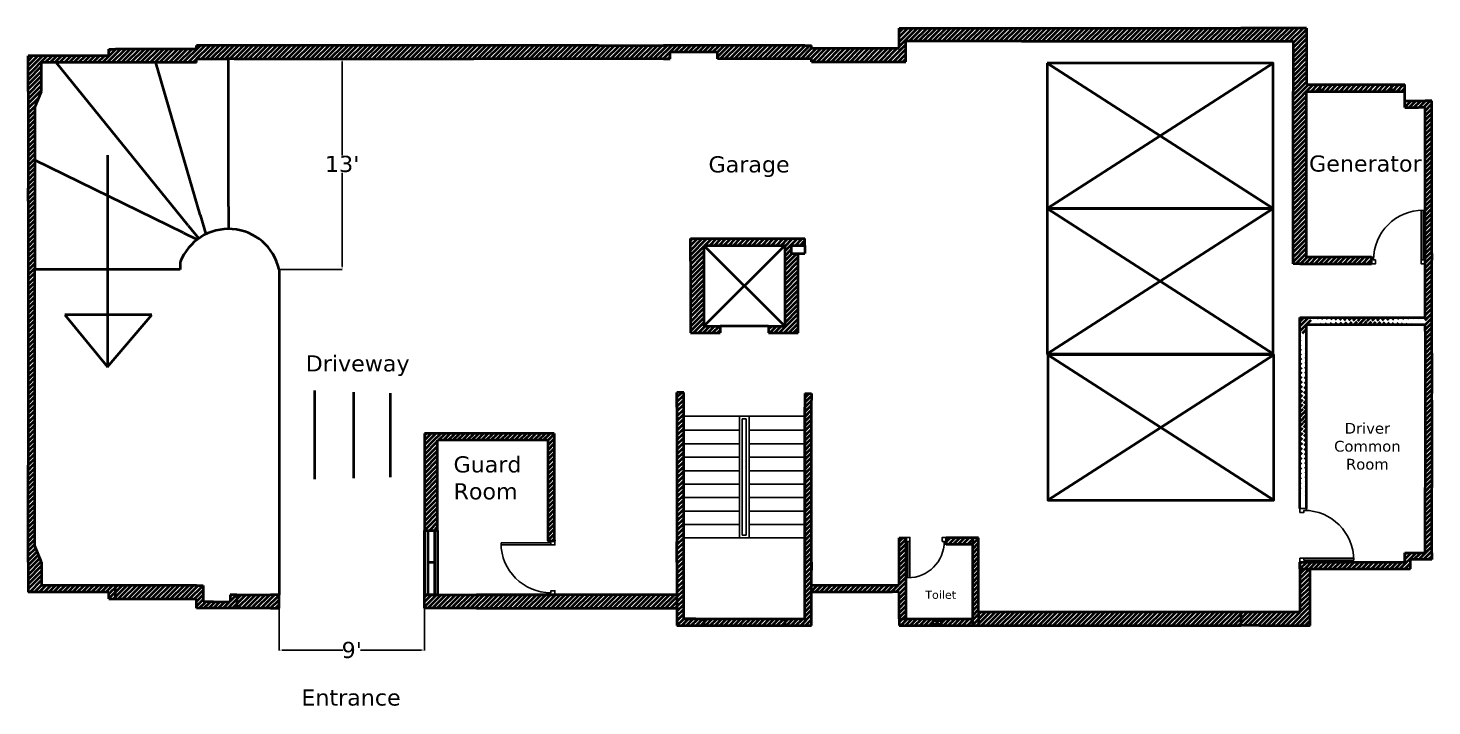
# Model space of a CAD drawing. Header units: inches. Extents: x 95 to 71413, y -8 to 51098.
# Drawn here: x 97 to 1140, y -8 to 496 of the extents above; entities that cross this region are included whole.
import ezdxf

# ---------------------------------------------------------------- set-up
doc = ezdxf.new("R2010")
doc.units = ezdxf.units.IN
doc.header["$MEASUREMENT"] = 0
doc.linetypes.add('HIDDEN', pattern=[0.375, 0.25, -0.125])
for name, color, linetype, lineweight in [('Cars', 7, 'Continuous', 40), ('dim', 4, 'Continuous', 18), ('Hatch', 202, 'Continuous', 40), ('Ramp', 9, 'Continuous', 40), ('Text', 7, 'Continuous', 15), ('wall', 7, 'Continuous', 40), ('Window', 7, 'Continuous', 40)]:
    doc.layers.add(name, color=color, linetype=linetype, lineweight=lineweight)
doc.layers.add('door', color=114, linetype='Continuous')
doc.layers.add('STAIR', color=32, linetype='Continuous')
doc.styles.get("Standard").update_dxf_attribs({"font": 'verdana.ttf', "height": 12})
doc.dimstyles.get("Standard").update_dxf_attribs({"dimtxt": 0.18, "dimasz": 2.18, "dimexe": 0.18, "dimexo": 0.0625, "dimgap": 0.09, "dimtad": 0, "dimtih": 1, "dimtoh": 1, "dimdec": 0, "dimzin": 0, "dimdsep": 46, "dimlunit": 4, "dimtxsty": 'Standard', "dimcen": 0.09, "dimadec": 0, "dimazin": 0, "dimtfac": 1, "dimtdec": 0, "dimtofl": 0, "dimtmove": 0, "dimatfit": 3, "dimfxl": 0.18, "dimtolj": 1, "dimtzin": 0, "dimarcsym": 0})

# ---------------------------------------------------------------- blocks, each defined once
blk = doc.blocks.new('DOOR-40')
at = {"layer": 'door', "linetype": 'ByBlock'}
for p, q in [((-3, 38.5), (-40, 38.5)), ((-3, 37), (-40, 37))]:
    blk.add_line(p, q, dxfattribs=at)
for points in [[(0, 40), (-5, 40), (-5, 38.5), (-3, 38.5), (-3, 37), (0, 37)], [(0, 0), (-5, 0), (-5, 1.5), (-3, 1.5), (-3, 3), (0, 3)]]:
    blk.add_lwpolyline(points, close=True, dxfattribs=at)
blk.add_arc((-3, 38.5), 37, 180, 270, dxfattribs=at)
blk = doc.blocks.new('*D68')
at = {"layer": 'Defpoints', "color": 0, "transparency": 16777216}
for p in [(283.2, 64.8), (391.2, 64.8), (391.2, 33.7)]:
    blk.add_point(p, dxfattribs=at)
at = {"layer": 'Ramp', "color": 0, "lineweight": -2, "transparency": 16777216}
for p, q in [((283.2, 64.8), (283.2, 33.5)), ((391.2, 64.8), (391.2, 33.5)), ((285.4, 33.7), (330.7, 33.7)), ((389, 33.7), (343.6, 33.7))]:
    blk.add_line(p, q, dxfattribs=at)
at = {"layer": 'Ramp', "color": 0, "transparency": 16777216}
for points in [[(285.4, 34.1), (285.4, 33.4), (283.2, 33.7)], [(389, 34.1), (389, 33.4), (391.2, 33.7)]]:
    blk.add_solid(points, dxfattribs=at)
at = {"layer": 'Ramp', "color": 0, "transparency": 16777216, "insert": (337.2, 33.7), "char_height": 12, "attachment_point": 5}
blk.add_mtext("\\A1;9'", dxfattribs=at)
blk = doc.blocks.new('DOOR-30')
at = {"layer": 'door', "linetype": 'ByBlock'}
for p, q in [((3, 28.5), (30, 28.5)), ((3, 27), (30, 27))]:
    blk.add_line(p, q, dxfattribs=at)
for points in [[(0, 30), (5, 30), (5, 28.5), (3, 28.5), (3, 27), (0, 27)], [(0, 0), (5, 0), (5, 1.5), (3, 1.5), (3, 3), (0, 3)]]:
    blk.add_lwpolyline(points, close=True, dxfattribs=at)
blk.add_arc((3, 28.5), 27, 270, 0, dxfattribs=at)
blk = doc.blocks.new('*D81')
at = {"layer": 'Defpoints', "color": 0, "transparency": 16777216}
for p in [(283.2, 473), (330.1, 473), (283.2, 316.5)]:
    blk.add_point(p, dxfattribs=at)
at = {"layer": 'dim', "color": 0, "lineweight": -2, "transparency": 16777216}
for p, q in [((283.2, 473), (330.2, 473)), ((330.1, 470.8), (330.1, 401.1)), ((330.1, 318.7), (330.1, 388.4)), ((283.2, 316.5), (330.2, 316.5))]:
    blk.add_line(p, q, dxfattribs=at)
at = {"layer": 'dim', "color": 0, "transparency": 16777216}
for points in [[(329.7, 470.8), (330.4, 470.8), (330.1, 473)], [(329.7, 318.7), (330.4, 318.7), (330.1, 316.5)]]:
    blk.add_solid(points, dxfattribs=at)
at = {"layer": 'dim', "color": 0, "transparency": 16777216, "insert": (330.1, 394.8), "char_height": 12, "attachment_point": 5}
blk.add_mtext("\\A1;13'", dxfattribs=at)

msp = doc.modelspace()

# ---------------------------------------------------------------- hatches: boundary and pattern name
at = {"layer": 'Hatch'}
h = msp.add_hatch(dxfattribs=at)
h.set_pattern_fill('LINE', color=256, scale=20, angle=45, style=0)
h.paths.add_polyline_path([(748.8, 486), (818.8, 486), (834.6, 486), (1036.4, 486), (1036.4, 448.8), (1036.4, 320.7), (1041.4, 320.7), (1093.5, 320.7), (1094.6, 320.7), (1094.6, 325.6), (1046.4, 325.6), (1046.4, 448.8), (1056.5, 448.8), (1056.5, 453.8), (1046.4, 453.8), (1046.4, 495.8), (1041.5, 495.8), (1011.5, 495.8), (997.5, 495.8), (908.1, 495.8), (903.1, 495.8), (818.8, 495.8), (743.8, 495.8), (743.8, 490.8), (743.8, 480.8), (738.8, 480.8), (678.8, 480.8), (678.8, 483), (673.8, 483), (613.8, 483), (568.8, 483), (520.4, 483), (300.5, 483), (274.8, 483), (249.8, 483), (221.8, 483), (221.8, 480.2), (161.8, 480.2), (156.8, 480.2), (156.8, 475.2), (96.8, 475.2), (96.8, 448.8), (96.8, 436.8), (96.8, 376.8), (101.8, 376.8), (101.8, 436.8), (106.8, 448.8), (106.8, 470.2), (161.8, 470.2), (221.8, 470.2), (221.8, 473), (244.8, 473), (249.8, 473), (274.8, 473), (427.8, 473), (568.8, 473), (573.8, 473), (573.8, 478), (608.8, 478), (608.8, 473), (613.8, 473), (673.8, 473), (678.8, 473), (678.8, 470.8), (738.8, 470.8), (748.8, 470.8)])
h = msp.add_hatch(dxfattribs=at)
h.set_pattern_fill('LINE', color=256, scale=20, angle=45, style=0)
h.paths.add_polyline_path([(1109.5, 453.8), (1056.5, 453.8), (1056.5, 448.8), (1109.5, 448.8)])
h.paths.add_polyline_path([(1119.5, 453.8), (1109.5, 453.8), (1109.5, 448.8), (1119.5, 448.8)])
h.paths.add_polyline_path([(1139.5, 441.8), (1134.5, 441.8), (1119.5, 441.8), (1119.5, 436.8), (1129.5, 436.8), (1134.5, 436.8), (1134.5, 381.6), (1134.5, 333.4), (1134.5, 328.4), (1134.5, 323.4), (1134.5, 293.4), (1139.5, 293.4), (1139.5, 323.4), (1139.5, 328.4), (1139.5, 333.4), (1139.5, 381.6)])
h.paths.add_polyline_path([(1139.5, 293.4), (1134.5, 293.4), (1134.5, 280.7), (1134.5, 254.4), (1139.5, 254.4)])
h.paths.add_polyline_path([(1139.5, 219.4), (1139.5, 224.4), (1139.5, 254.4), (1134.5, 254.4), (1134.5, 154.4), (1139.5, 154.4), (1139.5, 159.4)])
h.paths.add_polyline_path([(1139.5, 154.4), (1134.5, 154.4), (1134.5, 106), (1119.5, 106), (1119.5, 99), (1109.5, 99), (1109.5, 94), (1119.5, 94), (1123.4, 94), (1123.4, 100.9), (1139.5, 100.9), (1139.5, 106)])
h.paths.add_polyline_path([(1109.5, 99), (1056.5, 99), (1056.5, 94), (1109.5, 94)])
h.paths.add_polyline_path([(1056.5, 99), (1041.5, 99), (1041.5, 94), (1056.5, 94)])
h = msp.add_hatch(dxfattribs=at)
h.set_pattern_fill('LINE', color=256, scale=20, angle=45, style=0)
h.paths.add_polyline_path([(101.8, 316.5), (101.8, 367.2), (96.8, 367.2), (96.8, 180.6), (101.8, 180.6)])
h.paths.add_polyline_path([(101.8, 180.6), (96.8, 180.6), (96.8, 171.1), (101.8, 171.1)])
h.paths.add_polyline_path([(101.8, 376.8), (96.8, 376.8), (96.8, 367.2), (101.8, 367.2)])
h = msp.add_hatch(dxfattribs=at)
h.set_pattern_fill('LINE', color=256, scale=20, angle=45, style=0)
h.paths.add_polyline_path([(598.8, 334.4), (615.3, 334.4), (658.8, 334.4), (658.8, 274.4), (646.8, 274.4), (646.8, 269.4), (668.8, 269.4), (668.8, 279.4), (668.8, 323.4), (668.8, 328.4), (663.8, 328.4), (663.8, 334.4), (673.8, 334.4), (673.8, 339.4), (588.8, 339.4), (588.8, 322.6), (588.8, 269.4), (610.8, 269.4), (610.8, 274.4), (598.8, 274.4)])
h = msp.add_hatch(dxfattribs=at)
h.set_pattern_fill('LINE', color=256, scale=20, angle=45, style=0)
edge = h.paths.add_edge_path()
edge.add_line((1041.4, 280.7), (1134.5, 280.7))
edge.add_line((1046.5, 275.7), (1134.5, 275.7))
h = msp.add_hatch(dxfattribs=at)
h.set_pattern_fill('LINE', color=256, scale=20, angle=45, style=0)
edge = h.paths.add_edge_path()
edge.add_line((1046.5, 139), (1046.5, 270.7))
edge.add_line((1041.5, 139), (1041.5, 280.7))
h = msp.add_hatch(dxfattribs=at)
h.set_pattern_fill('LINE', color=256, scale=20, angle=45, style=0)
h.paths.add_polyline_path([(1046.5, 275.7), (1041.5, 275.7), (1041.5, 269.1), (1046.5, 269.1), (1046.5, 270.7)])
h.paths.add_polyline_path([(1049.8, 280.7), (1041.5, 280.7), (1041.5, 275.7), (1046.5, 275.7), (1049.8, 275.7)])
h = msp.add_hatch(dxfattribs=at)
h.set_pattern_fill('LINE', color=256, scale=20, angle=45, style=0)
h.paths.add_polyline_path([(583.8, 214.2), (583.8, 225.2), (578.7, 225.2), (578.8, 214.2), (578.8, 114.1), (578.8, 99.1), (578.8, 52), (598.8, 52), (598.8, 57), (583.8, 57), (583.8, 99.1), (583.8, 114.1)])
h.paths.add_polyline_path([(678.8, 219.4), (678.8, 224.4), (673.8, 224.4), (673.8, 99.2), (673.8, 57), (658.8, 57), (658.8, 52), (678.8, 52), (678.8, 77), (678.8, 82), (678.8, 99), (678.8, 114)])
h.paths.add_polyline_path([(658.8, 57), (598.8, 57), (598.8, 52), (658.8, 52)])
h.paths.add_polyline_path([(738.8, 82), (678.8, 82), (678.8, 77), (738.8, 77)])
h.paths.add_polyline_path([(748.8, 82), (743.8, 82), (738.8, 82), (738.8, 77), (748.8, 77)])
h.paths.add_polyline_path([(748.8, 117.1), (743.8, 117.1), (743.8, 82), (748.8, 82)])
h.paths.add_polyline_path([(748.8, 77), (743.8, 77), (743.8, 57), (748.8, 57)])
h.paths.add_polyline_path([(798.2, 57), (743.8, 57), (743.8, 52), (798.2, 52)])
h.paths.add_polyline_path([(802.8, 117.1), (798.2, 117.1), (798.2, 57), (798.2, 52), (802.8, 52), (802.8, 57), (802.8, 62)])
h = msp.add_hatch(dxfattribs=at)
h.set_pattern_fill('LINE', color=256, scale=20, angle=45, style=0)
h.paths.add_polyline_path([(487.6, 194.7), (391.2, 194.7), (391.2, 189.6), (483.1, 189.6), (483.1, 114.8), (487.6, 114.8), (487.6, 115.4)])
h = msp.add_hatch(dxfattribs=at)
h.set_pattern_fill('LINE', color=256, scale=20, angle=45, style=0)
h.paths.add_polyline_path([(401, 189.6), (391.2, 189.6), (391.2, 122.6), (393.7, 122.6), (401, 122.6)])
h = msp.add_hatch(dxfattribs=at)
h.set_pattern_fill('LINE', color=256, scale=20, angle=45, style=0)
h.paths.add_polyline_path([(106.8, 99.1), (101.8, 111.1), (101.8, 171.1), (96.8, 171.1), (96.8, 111.1), (96.8, 99.1), (96.8, 76.8), (156.8, 76.8), (156.8, 71.8), (161.8, 71.8), (161.8, 81.8), (106.8, 81.8)])
h.paths.add_polyline_path([(226.8, 81.8), (221.8, 81.8), (161.8, 81.8), (161.8, 71.8), (221.8, 71.8), (221.8, 64.8), (251.8, 64.8), (251.8, 74.8), (246.8, 74.8), (246.8, 69.8), (246.8, 69.6), (240.2, 69.6), (234.4, 69.6), (226.8, 69.6)])
h.paths.add_polyline_path([(283.2, 74.8), (276.8, 74.8), (251.8, 74.8), (251.8, 64.8), (276.8, 64.8), (283.2, 64.8)])
h.paths.add_polyline_path([(578.8, 74.8), (487.4, 74.8), (487.4, 74.8), (462.4, 74.8), (462.4, 74.8), (391.2, 74.8), (391.2, 64.8), (429.8, 64.8), (578.8, 64.8)])
h.paths.add_polyline_path([(997.5, 62), (908.1, 62), (802.8, 62), (802.8, 57), (802.8, 52), (818.8, 52), (903.1, 52), (908.1, 52), (997.5, 52)])
h.paths.add_polyline_path([(1049, 94), (1041.5, 94), (1041.5, 62), (1006.5, 62), (997.5, 62), (997.5, 52), (1011.5, 52), (1049.2, 52)])
h = msp.add_hatch(dxfattribs=at)
h.set_pattern_fill('LINE', color=256, scale=20, angle=45, style=0)
h.paths.add_polyline_path([(798.2, 117.1), (778.8, 117.1), (778.8, 112.4), (798.2, 112.4)])

# ---------------------------------------------------------------- linework, layer by layer
at = {"layer": 'Cars', "color": 42, "linetype": 'ByBlock', "true_color": 0xda8625}
for points in [[(853.7, 469.8), (853.7, 361.8), (1021.7, 361.8), (1021.7, 469.8)], [(853.7, 361.8), (853.7, 253.8), (1021.7, 253.8), (1021.7, 361.8)], [(854.2, 253), (854.2, 145), (1022.2, 145), (1022.2, 253)]]:
    msp.add_lwpolyline(points, close=True, dxfattribs=at)
at = {"layer": 'Ramp', "color": 8, "true_color": 0x817e7e}
for p, q in [((215.8, 349.1), (117.7, 470.2)), ((224.7, 357.1), (191.8, 470.2)), ((245.7, 363.3), (245.7, 473)), ((212.2, 343.7), (101.8, 397.7)), ((155.9, 401.4), (155.9, 244.2)), ((209.8, 316.5), (101.8, 316.5)), ((209.8, 321.9), (209.8, 316.5)), ((283.2, 316.5), (283.2, 74.8)), ((188.7, 282.7), (124, 282.7)), ((124, 282.7), (155.9, 244.2)), ((155.9, 244.2), (188.7, 282.7))]:
    msp.add_line(p, q, dxfattribs=at)
at = {"layer": 'Ramp', "color": 42, "linetype": 'ByBlock', "true_color": 0xda8625}
for p, q in [((1021.7, 469.8), (853.7, 361.8)), ((1021.7, 361.8), (853.7, 469.8)), ((1021.7, 361.8), (853.7, 253.8)), ((1021.7, 253.8), (853.7, 361.8)), ((1022.2, 253), (854.2, 145)), ((1022.2, 145), (854.2, 253))]:
    msp.add_line(p, q, dxfattribs=at)
at = {"layer": 'Ramp'}
for p, q in [((224.7, 357.1), (228.9, 342.8)), ((245.7, 363.3), (245.7, 346.6)), ((215.8, 349.1), (223.5, 339.6)), ((212.2, 343.7), (222.3, 338.7))]:
    msp.add_line(p, q, dxfattribs=at)
at = {"layer": 'Ramp', "color": 8, "true_color": 0x817e7e}
msp.add_arc((245.7, 308.2), 38.4, 12.5219, 159.0985, dxfattribs=at)
at = {"layer": 'STAIR', "color": 7}
for p, q in [((583.8, 207.5), (625.3, 207.5)), ((625.3, 117), (625.3, 207.5)), ((632.3, 207.5), (625.3, 207.5)), ((627.3, 119), (627.3, 205.5)), ((630.3, 205.5), (627.3, 205.5)), ((630.3, 119), (630.3, 205.5)), ((632.3, 207.5), (673.8, 207.5)), ((632.3, 117), (632.3, 207.5)), ((583.8, 197), (625.3, 197)), ((632.3, 197), (673.8, 197)), ((583.8, 187), (625.3, 187)), ((632.3, 187), (673.8, 187)), ((583.8, 177), (625.3, 177)), ((583.8, 167), (625.3, 167)), ((632.3, 177), (673.8, 177)), ((632.3, 167), (673.8, 167)), ((583.8, 157), (625.3, 157)), ((632.3, 157), (673.8, 157)), ((583.8, 147), (625.3, 147)), ((632.3, 147), (673.8, 147)), ((583.8, 137), (625.3, 137)), ((632.3, 137), (673.8, 137)), ((583.8, 127), (625.3, 127)), ((632.3, 127), (673.8, 127)), ((583.8, 117), (625.3, 117)), ((632.3, 117), (625.3, 117)), ((630.3, 119), (627.3, 119)), ((632.3, 117), (673.8, 117))]:
    msp.add_line(p, q, dxfattribs=at)
at = {"layer": 'wall'}
for p, q in [((743.8, 495.8), (818.8, 495.8)), ((743.8, 490.8), (743.8, 495.8)), ((743.8, 480.8), (743.8, 490.8)), ((818.8, 495.8), (903.1, 495.8)), ((903.1, 495.8), (908.1, 495.8)), ((908.1, 495.8), (997.5, 495.8)), ((1011.5, 495.8), (997.5, 495.8)), ((1046.4, 495.8), (1041.5, 495.8)), ((1046.4, 495.8), (1046.4, 453.8)), ((221.8, 480.2), (161.8, 480.2)), ((249.8, 483), (221.8, 483)), ((274.8, 483), (249.8, 483)), ((300.5, 483), (274.8, 483)), ((520.4, 483), (568.8, 483)), ((613.8, 483), (568.8, 483)), ((673.8, 483), (613.8, 483)), ((673.8, 483), (678.8, 483)), ((678.8, 480.8), (738.8, 480.8)), ((748.8, 470.8), (748.8, 486)), ((818.8, 486), (748.8, 486)), ((156.8, 475.2), (96.8, 475.2)), ((96.8, 448.8), (96.8, 475.2)), ((161.8, 470.2), (106.8, 470.2)), ((106.8, 448.8), (106.8, 470.2)), ((221.8, 470.2), (161.8, 470.2)), ((249.8, 473), (244.8, 473)), ((249.8, 473), (274.8, 473)), ((568.8, 473), (427.8, 473)), ((608.8, 478), (573.8, 478)), ((608.8, 473), (608.8, 478)), ((613.8, 473), (608.8, 473)), ((673.8, 473), (613.8, 473)), ((678.8, 470.8), (738.8, 470.8)), ((738.8, 470.8), (748.8, 470.8)), ((1046.4, 453.8), (1056.5, 453.8)), ((1046.4, 448.8), (1056.5, 448.8)), ((1056.5, 448.8), (1056.5, 453.8)), ((1056.5, 453.8), (1109.5, 453.8)), ((1056.5, 448.8), (1109.5, 448.8)), ((1109.5, 453.8), (1119.5, 453.8)), ((1109.5, 448.8), (1109.5, 453.8)), ((1109.5, 448.8), (1119.5, 448.8)), ((1119.5, 448.8), (1119.5, 453.8)), ((1119.5, 441.8), (1134.5, 441.8)), ((96.8, 436.8), (96.8, 376.8)), ((101.8, 436.8), (101.8, 376.8)), ((1119.5, 436.8), (1129.5, 436.8)), ((96.8, 367.2), (96.8, 376.8)), ((101.8, 376.8), (101.8, 367.2)), ((96.8, 367.2), (96.8, 180.6)), ((588.8, 339.4), (673.8, 339.4)), ((598.8, 334.4), (598.8, 274.4)), ((598.8, 334.4), (658.8, 334.4)), ((598.8, 334.4), (615.3, 334.4)), ((658.8, 334.4), (598.8, 274.4)), ((658.8, 274.4), (598.8, 334.4)), ((658.8, 334.4), (658.8, 274.4)), ((663.8, 328.4), (663.8, 334.4)), ((663.8, 334.4), (673.8, 334.4)), ((673.8, 334.4), (673.8, 328.4)), ((663.8, 328.4), (673.8, 328.4)), ((668.8, 279.4), (668.8, 323.4)), ((1094.6, 325.6), (1046.4, 325.6)), ((1094.6, 320.7), (1094.6, 325.6)), ((1134.5, 293.4), (1134.5, 323.4)), ((1139.5, 328.4), (1139.5, 323.4)), ((1139.5, 293.4), (1139.5, 323.4)), ((588.8, 322.6), (588.8, 269.4)), ((1041.4, 320.7), (1036.4, 320.7)), ((1041.4, 320.7), (1093.5, 320.7)), ((1093.5, 320.7), (1094.6, 320.7)), ((1139.5, 254.4), (1139.5, 293.4)), ((598.8, 274.4), (610.8, 274.4)), ((610.8, 274.4), (610.8, 269.4)), ((646.8, 274.4), (610.8, 274.4)), ((646.8, 274.4), (646.8, 269.4)), ((646.8, 274.4), (658.8, 274.4)), ((1041.4, 280.7), (1134.5, 280.7)), ((1041.4, 275.7), (1041.5, 275.7)), ((1041.5, 139), (1041.5, 280.7)), ((1046.5, 270.7), (1046.5, 275.7)), ((1046.5, 275.7), (1134.5, 275.7)), ((1134.5, 270.7), (1134.5, 275.7)), ((588.8, 269.4), (610.8, 269.4)), ((646.8, 269.4), (668.8, 269.4)), ((1046.5, 139), (1046.5, 270.7)), ((1139.5, 254.4), (1139.5, 224.4)), ((673.8, 224.4), (673.8, 99.2)), ((1139.5, 219.4), (1139.5, 224.4)), ((483.1, 189.6), (401, 189.6)), ((401, 122.6), (401, 189.6)), ((483.1, 114.8), (483.1, 189.6)), ((96.8, 180.6), (96.8, 171.1)), ((101.8, 171.1), (101.8, 180.6)), ((96.8, 111.1), (96.8, 171.1)), ((101.8, 111.1), (101.8, 171.1)), ((1139.5, 159.4), (1139.5, 154.4)), ((1134.5, 106), (1134.5, 154.4)), ((1139.5, 106), (1139.5, 154.4)), ((483.1, 114.8), (487.6, 114.8)), ((487.6, 114.8), (487.6, 115.4)), ((778.8, 117.4), (778.8, 112.4)), ((778.8, 112.4), (798.2, 112.4)), ((1119.5, 106), (1134.5, 106)), ((1139.5, 106), (1139.5, 100.9)), ((96.8, 99.1), (96.8, 76.8)), ((106.8, 99.1), (106.8, 81.8)), ((678.8, 99), (678.8, 93.2)), ((1041.5, 94), (1041.5, 99)), ((1041.5, 99), (1056.5, 99)), ((1041.5, 94), (1056.5, 94)), ((1056.5, 99), (1109.5, 99)), ((1056.5, 94), (1109.5, 94)), ((1109.5, 99), (1119.5, 99)), ((1109.5, 94), (1119.5, 94)), ((1119.5, 94), (1123.4, 94)), ((1139.5, 100.9), (1123.4, 100.9)), ((1123.4, 100.9), (1123.4, 94.1)), ((1123.4, 94), (1123.4, 94.1)), ((156.8, 76.8), (96.8, 76.8)), ((161.8, 81.8), (106.8, 81.8)), ((156.8, 71.8), (156.8, 76.8)), ((221.8, 81.8), (161.8, 81.8)), ((161.8, 71.8), (161.8, 81.8)), ((246.8, 74.8), (246.8, 69.8)), ((251.8, 74.8), (246.8, 74.8)), ((251.8, 74.8), (251.8, 64.8)), ((251.8, 74.8), (276.8, 74.8)), ((578.8, 74.8), (429.8, 74.8)), ((462.4, 74.8), (487.4, 74.8)), ((678.8, 82), (738.8, 82)), ((678.8, 77), (738.8, 77)), ((738.8, 82), (743.8, 82)), ((743.8, 77), (738.8, 77)), ((743.8, 57), (743.8, 77)), ((748.8, 77), (748.8, 57)), ((156.8, 71.8), (161.8, 71.8)), ((251.8, 64.8), (221.8, 64.8)), ((276.8, 64.8), (251.8, 64.8)), ((598.8, 57), (658.8, 57)), ((743.8, 57), (743.8, 52)), ((743.8, 57), (798.2, 57)), ((997.5, 62), (908.1, 62)), ((1006.5, 62), (997.5, 62)), ((997.5, 62), (997.5, 52)), ((598.8, 52), (658.8, 52)), ((743.8, 52), (818.8, 52)), ((818.8, 52), (903.1, 52)), ((903.1, 52), (908.1, 52)), ((908.1, 52), (997.5, 52)), ((1011.5, 52), (997.5, 52))]:
    msp.add_line(p, q, dxfattribs=at)
at = {"layer": 'wall', "color": 0}
for p, q in [((1041.5, 495.8), (1011.5, 495.8)), ((156.8, 475.2), (156.8, 480.2)), ((156.8, 480.2), (161.8, 480.2)), ((221.8, 480.2), (221.8, 483)), ((520.4, 483), (300.5, 483)), ((678.8, 480.8), (678.8, 483)), ((738.8, 480.8), (743.8, 480.8)), ((834.6, 486), (818.8, 486)), ((834.6, 486), (1036.4, 486)), ((1036.4, 486), (1036.4, 448.8)), ((221.8, 470.2), (221.8, 473)), ((221.8, 473), (244.8, 473)), ((274.8, 473), (427.8, 473)), ((568.8, 473), (573.8, 473)), ((573.8, 473), (573.8, 478)), ((678.8, 473), (673.8, 473)), ((678.8, 470.8), (678.8, 473)), ((96.8, 448.8), (96.8, 436.8)), ((101.8, 436.8), (106.8, 448.8)), ((1036.4, 320.7), (1036.4, 448.8)), ((1046.4, 325.6), (1046.4, 448.8)), ((1119.5, 436.8), (1119.5, 448.8)), ((1139.5, 441.8), (1134.5, 441.8)), ((1139.5, 381.6), (1139.5, 441.8)), ((1134.5, 436.8), (1129.5, 436.8)), ((1134.5, 381.6), (1134.5, 436.8)), ((1134.5, 333.4), (1134.5, 381.6)), ((1139.5, 333.4), (1139.5, 381.6)), ((101.8, 367.2), (101.8, 316.5)), ((588.8, 322.6), (588.8, 339.4)), ((673.8, 334.4), (673.8, 339.4)), ((668.8, 323.4), (668.8, 328.4)), ((1134.5, 333.4), (1134.5, 328.4)), ((1134.5, 323.4), (1134.5, 328.4)), ((1139.5, 328.4), (1139.5, 333.4)), ((101.8, 180.6), (101.8, 316.5)), ((1134.5, 280.7), (1134.5, 293.4)), ((668.8, 269.4), (668.8, 279.4)), ((1134.5, 270.7), (1134.5, 254.4)), ((1134.5, 254.4), (1134.5, 154.4)), ((673.8, 224.4), (678.8, 224.4)), ((678.8, 224.4), (678.8, 219.4)), ((678.8, 114), (678.8, 216)), ((391.2, 194.7), (391.2, 74.8)), ((487.6, 194.7), (391.2, 194.7)), ((487.6, 194.7), (487.6, 115.4)), ((743.8, 82), (743.8, 117.1)), ((743.8, 117.1), (748.8, 117.1)), ((748.8, 117.1), (748.8, 82)), ((798.2, 117.1), (778.8, 117.1)), ((798.2, 117.1), (798.2, 57)), ((96.8, 99.1), (96.8, 111.1)), ((106.8, 99.1), (101.8, 111.1)), ((578.8, 99.1), (578.8, 114.1)), ((583.8, 99.1), (583.8, 114.1)), ((678.8, 99), (678.8, 114)), ((1119.5, 99), (1119.5, 106)), ((1041.5, 94), (1041.5, 62)), ((1049.2, 52), (1049, 94)), ((221.8, 81.8), (226.8, 81.8)), ((226.8, 81.8), (226.8, 69.8)), ((283.2, 74.8), (276.8, 74.8)), ((283.2, 64.8), (283.2, 74.8)), ((391.2, 74.8), (429.8, 74.8)), ((391.2, 74.8), (487.6, 74.8)), ((391.2, 64.8), (391.2, 74.8)), ((748.8, 82), (748.8, 77)), ((221.8, 64.8), (221.8, 71.8)), ((226.8, 69.6), (226.8, 69.8)), ((234.4, 69.6), (226.8, 69.6)), ((234.4, 69.6), (240.2, 69.6)), ((240.2, 69.6), (246.8, 69.6)), ((246.8, 69.6), (246.8, 69.8)), ((276.8, 64.8), (283.2, 64.8)), ((429.8, 64.8), (391.2, 64.8)), ((798.2, 57), (798.2, 52)), ((908.1, 62), (802.8, 62)), ((802.8, 62), (802.8, 57)), ((802.8, 57), (802.8, 52)), ((1010.1, 62), (908.1, 62)), ((1041.5, 62), (1006.5, 62)), ((1011.5, 52), (1049.2, 52))]:
    msp.add_line(p, q, dxfattribs=at)
at = {"layer": 'wall', "color": 0, "linetype": 'ByBlock'}
for p, q in [((1051.4, 280.7), (1051.4, 280.7)), ((583.8, 225.2), (578.7, 225.2)), ((578.8, 214.2), (578.7, 225.2)), ((583.8, 214.2), (583.8, 225.2)), ((488.1, 115.3), (487.6, 115.3)), ((488.1, 114.8), (488.1, 115.3)), ((802.8, 117.1), (798.2, 117.1)), ((802.8, 62), (802.8, 117.1))]:
    msp.add_line(p, q, dxfattribs=at)
at = {"layer": 'wall', "color": 8, "true_color": 0x817e7e}
for p, q in [((309.5, 226.7), (309.5, 160.7)), ((338.7, 161.4), (338.7, 225.4)), ((365.9, 162.1), (365.9, 224.7))]:
    msp.add_line(p, q, dxfattribs=at)
at = {"layer": 'wall', "color": 7}
for p, q in [((678.8, 114), (678.8, 219.4)), ((578.8, 214.2), (578.8, 114.1)), ((583.8, 114.1), (583.8, 214.2)), ((673.8, 99.2), (673.8, 214.2)), ((578.8, 99.1), (578.8, 52)), ((583.8, 57), (583.8, 99.1)), ((673.8, 57), (673.8, 99)), ((678.8, 82), (678.8, 99)), ((678.8, 77), (678.8, 82)), ((678.8, 82), (678.8, 82)), ((678.8, 52), (678.8, 77)), ((678.8, 77), (678.8, 77)), ((583.8, 57), (598.8, 57)), ((592.8, 57), (583.8, 57)), ((598.8, 57), (598.8, 52)), ((658.8, 57), (658.8, 52)), ((658.8, 57), (673.8, 57)), ((578.8, 52), (598.8, 52)), ((658.8, 52), (678.8, 52))]:
    msp.add_line(p, q, dxfattribs=at)
at = {"layer": 'wall', "linetype": 'HIDDEN'}
for p, q in [((1139.5, 219.4), (1139.5, 159.4)), ((161.8, 71.8), (221.8, 71.8)), ((429.8, 64.8), (578.8, 64.8))]:
    msp.add_line(p, q, dxfattribs=at)
at = {"layer": 'Window', "color": 2}
for p, q in [((391.2, 74.8), (391.2, 122.6)), ((391.2, 122.6), (401, 122.6)), ((391.2, 122.6), (393.7, 122.6)), ((393.7, 122.6), (393.7, 74.8)), ((401, 122.6), (398.6, 122.6)), ((398.6, 122.6), (398.6, 74.8)), ((401, 122.6), (401, 74.8)), ((398.6, 98.7), (393.7, 98.7)), ((401, 74.8), (391.2, 74.8)), ((769.2, 52), (769.2, 56.7)), ((769.4, 56.7), (769.2, 56.7)), ((769.2, 56.7), (769.2, 55.7)), ((769.2, 55.7), (775, 55.7)), ((769.2, 52), (769.2, 53)), ((769.2, 53), (775, 53)), ((769.4, 56.7), (775, 56.7)), ((772.1, 55.7), (772.1, 53)), ((775, 56.7), (775, 52)), ((775, 52), (769.2, 52))]:
    msp.add_line(p, q, dxfattribs=at)

# ---------------------------------------------------------------- block references
at = {"layer": 'door', "linetype": 'ByBlock'}
for p, rotation in [((1094.6, 320.6), 270.0000000002866), ((1041.5, 139), 180)]:
    msp.add_blockref('DOOR-40', p, dxfattribs=dict(at, rotation=rotation))
msp.add_blockref('DOOR-40', (488.1, 74.8), dxfattribs=at)
at = {"layer": 'door', "linetype": 'ByBlock', "xscale": -1, "rotation": 90}
msp.add_blockref('DOOR-30', (778.8, 117.4), dxfattribs=at)

# ---------------------------------------------------------------- texts
at = {"layer": 'Text', "color": 8, "true_color": 0x817e7e, "insert": (1091.6, 202.5), "char_height": 8, "width": 60.567, "attachment_point": 2}
msp.add_mtext('Driver\\PCommon\\PRoom', dxfattribs=at)
at = {"layer": 'wall', "color": 8, "true_color": 0x817e7e, "attachment_point": 1}
for s, insert, char_height, width in [('Garage', (602.2, 400.6), 12, 162.595), ('Generator', (1048.3, 401.2), 12, 39.305), ('Driveway', (303, 252.7), 12, 78.484), ('Guard\\PRoom', (412.8, 177.7), 12, 59.37), ('Toilet', (763.2, 77.8), 6, 38.23), ('Entrance', (299.8, 4.5), 12, 196.834)]:
    msp.add_mtext(s, dxfattribs=dict(at, insert=insert, char_height=char_height, width=width))

# ---------------------------------------------------------------- dimensions: what is measured, and where the dimension line sits
at = {"layer": 'dim'}
dim = msp.add_linear_dim(base=(330.0561, 472.9982), p1=(283.1862, 316.5483), p2=(283.1862, 472.9982), angle=90, dimstyle='Standard', dxfattribs=at)
dim.commit()
dim.dimension.update_dxf_attribs({"geometry": '*D81', "text_midpoint": (330.0561, 394.7732)})
at = {"layer": 'Ramp', "color": 6}
dim = msp.add_linear_dim(base=(391.2, 33.7), p1=(283.2, 64.8), p2=(391.2, 64.8), dimstyle='Standard', dxfattribs=at)
dim.commit()
dim.dimension.update_dxf_attribs({"geometry": '*D68', "text_midpoint": (337.2, 33.7)})

doc.saveas('drawing.dxf')
